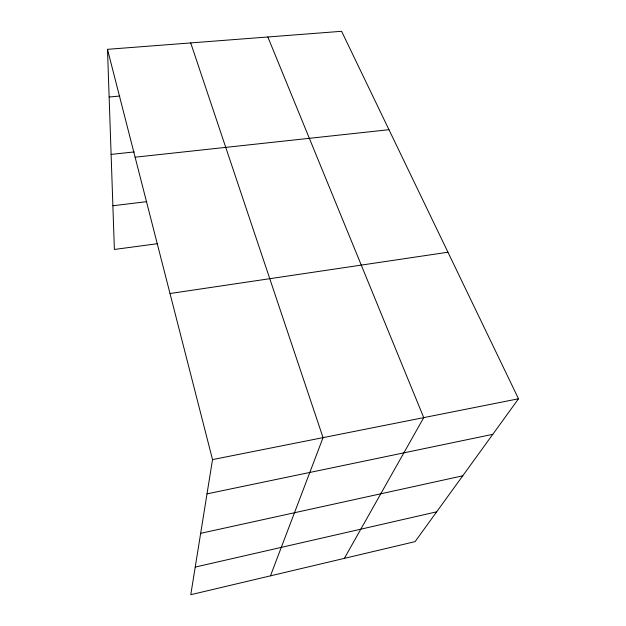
<?xml version="1.0" encoding="UTF-8"?>
<svg xmlns="http://www.w3.org/2000/svg" width="626" height="626" viewBox="0 0 626 626"><rect width="100%" height="100%" fill="white"/><g stroke="black" fill="none" stroke-linecap="round" stroke-linejoin="round"><path stroke-width="0.94" d="M107.492 49.329L212.527 459.601L190.781 594.7L415.093 541.631L518.508 398.785L341.6 31.3L107.492 49.329L114.386 249.461L157.65 243.67M270.455 575.85L323.055 437.637L190.719 42.92M344.355 558.369L423.739 417.62L267.842 36.981M195.226 567.078L436.682 511.818M200.656 533.336L462.739 475.815M207.01 493.875L492.779 434.327M212.527 459.601L518.508 398.785M170.006 293.524L447.95 252.223M112.876 205.758L146.664 201.658M135.106 157.196L388.973 129.699M111.107 154.403L134.277 151.922M109.135 97.007L119.832 96.044"/></g></svg>
